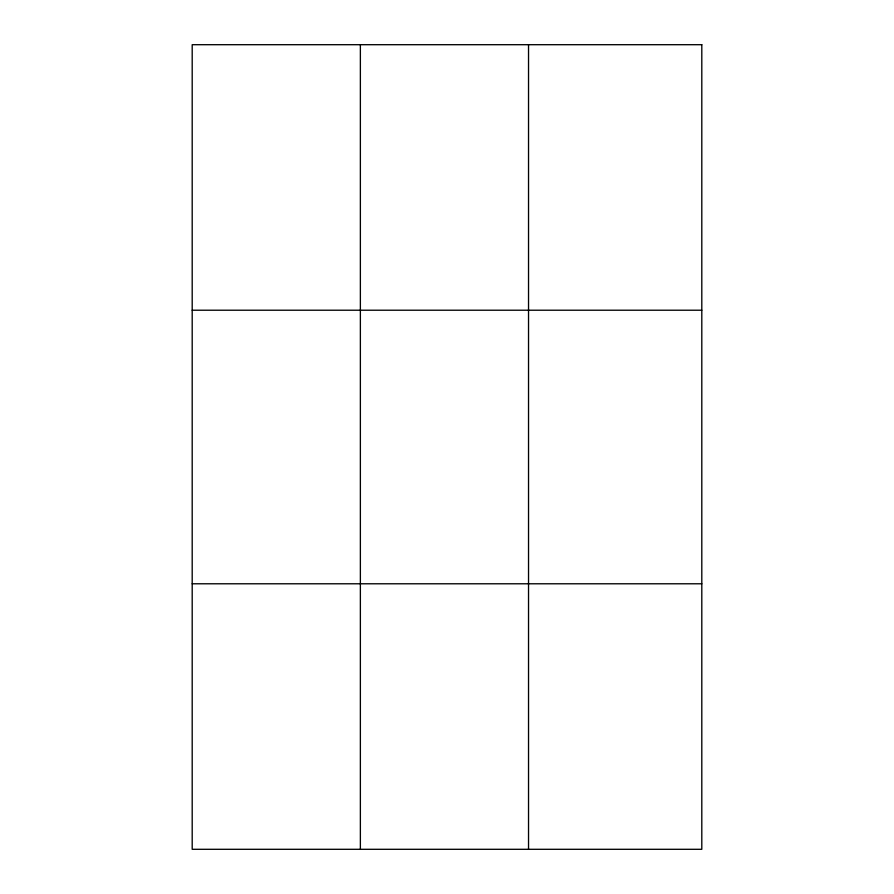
<?xml version="1.0" encoding="UTF-8"?>
<svg xmlns="http://www.w3.org/2000/svg" width="894" height="894" viewBox="0 0 894 894"><rect width="100%" height="100%" fill="white"/><g stroke="black" fill="none" stroke-linecap="round" stroke-linejoin="round"><path stroke-width="1.34" d="M360.371 849.3L360.371 44.7M528.533 849.3L528.533 44.7M192.199 310.218L701.801 310.218M192.199 583.782L701.801 583.782M701.801 44.7L701.801 849.3L192.199 849.3L192.199 44.7L701.801 44.7"/></g></svg>
